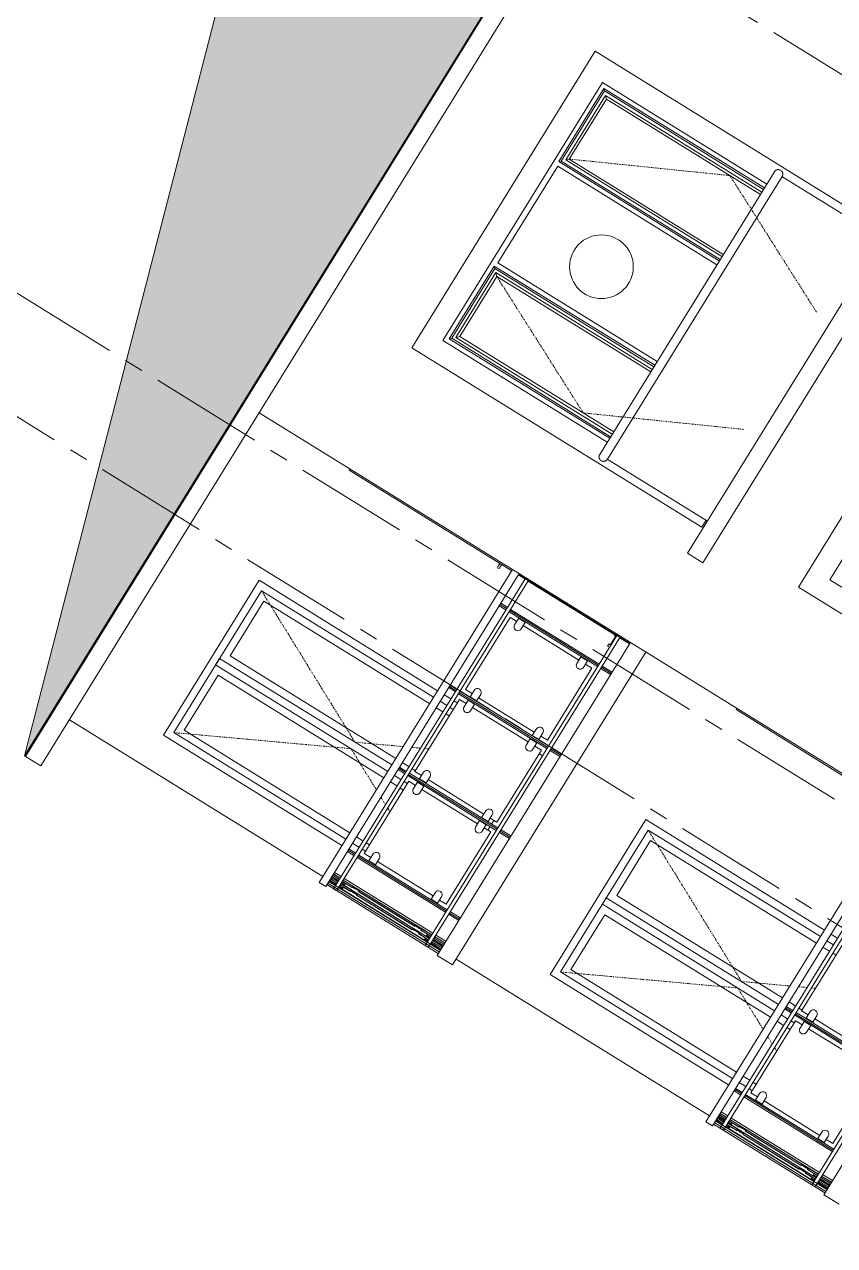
# Model space of a CAD drawing. Header units: millimetres. Extents: x 1373 to 40779, y 1939 to 6439.
# Drawn here: x 2714.4 to 2848.1, y 3296.5 to 3497.8 of the extents above; entities that cross this region are included whole.
import ezdxf

# ---------------------------------------------------------------- set-up
doc = ezdxf.new("R2010")
doc.units = ezdxf.units.MM
doc.linetypes.add('Center', pattern=[3, 1.2, -0.6, 0.6, -0.6])
doc.linetypes.add('IMPORT-CENTER2', pattern=[112.5, 75, -12.5, 12.5, -12.5])
for name, color, linetype, lineweight in [('A-DOOR', 31, 'Continuous', 18), ('A-DOOR-FRAM', 31, 'Continuous', 18), ('A-FLOR', 192, 'Continuous', 30), ('A-FLOR-HRAL', 11, 'Continuous', 18), ('A-GLAZ', 151, 'Continuous', 18), ('A-ROOF', 132, 'Continuous', 18), ('A-ROOF-PATT', 132, 'Continuous', 18), ('A-WALL', 20, 'Continuous', 9), ('HESAPLAMALAR', 2, 'Continuous', 30), ('S-GRID', 252, 'IMPORT-CENTER2', 5)]:
    doc.layers.add(name, color=color, linetype=linetype, lineweight=lineweight)
doc.layers.add('Çember', color=7, linetype='Continuous')

# ---------------------------------------------------------------- blocks, each defined once
blk = doc.blocks.new('_MB_KAPI_CAMLI_B - _m_kapı_90_camlı-2079224-ÖN GÖRÜNÜŞ')
at = {"layer": 'A-DOOR'}
for p, q in [((1027.19, 500), (1027.19, 501.22)), ((1028.69, 500.7), (1027.19, 500.7)), ((1027.19, 498.78), (1027.19, 500)), ((1027.19, 499.3), (1028.69, 499.3)), ((1027.92, 410.17), (1027.92, 410.81)), ((1036.09, 411.5), (1034.09, 411.5)), ((1034.09, 411.5), (1034.09, 410.18)), ((1036.09, 411.5), (1036.09, 410.18)), ((1034.09, 410.5), (1028.34, 410.5)), ((1028.34, 410.5), (1028.34, 410.24))]:
    blk.add_line(p, q, dxfattribs=at)
at = {"layer": 'A-DOOR', "flags": 128}
for points in [[(1029.69, 500.7), (1029.69, 500.7), (1029.68, 500.7), (1029.68, 500.7), (1029.67, 500.7), (1029.67, 500.7), (1029.66, 500.7), (1029.65, 500.7), (1029.64, 500.7), (1029.62, 500.7), (1029.61, 500.7), (1029.59, 500.7), (1029.57, 500.7), (1029.55, 500.7), (1029.53, 500.7), (1029.51, 500.7), (1029.49, 500.7), (1029.46, 500.7), (1029.44, 500.7), (1029.41, 500.7), (1029.38, 500.7), (1029.35, 500.7), (1029.32, 500.7), (1029.29, 500.7), (1029.26, 500.7), (1029.23, 500.7), (1029.19, 500.7), (1029.16, 500.7), (1029.12, 500.7), (1029.09, 500.7), (1029.05, 500.7), (1029.01, 500.7), (1028.97, 500.7), (1028.94, 500.7), (1028.9, 500.7), (1028.86, 500.7), (1028.82, 500.7), (1028.78, 500.7), (1028.74, 500.7), (1028.7, 500.7), (1028.69, 500.7)], [(1028.69, 499.3), (1028.73, 499.3), (1028.77, 499.3), (1028.81, 499.3), (1028.85, 499.3), (1028.89, 499.3), (1028.92, 499.3), (1028.96, 499.3), (1029, 499.3), (1029.04, 499.3), (1029.08, 499.3), (1029.11, 499.3), (1029.15, 499.3), (1029.18, 499.3), (1029.22, 499.3), (1029.25, 499.3), (1029.28, 499.3), (1029.32, 499.3), (1029.35, 499.3), (1029.38, 499.3), (1029.4, 499.3), (1029.43, 499.3), (1029.46, 499.3), (1029.48, 499.3), (1029.51, 499.3), (1029.53, 499.3), (1029.55, 499.3), (1029.57, 499.3), (1029.59, 499.3), (1029.6, 499.3), (1029.62, 499.3), (1029.63, 499.3), (1029.64, 499.3), (1029.66, 499.3), (1029.66, 499.3), (1029.67, 499.3), (1029.68, 499.3), (1029.68, 499.3), (1029.69, 499.3), (1029.69, 499.3)], [(1027.06, 411.74), (1027.13, 411.7), (1027.2, 411.66), (1027.27, 411.62), (1027.33, 411.57), (1027.39, 411.52), (1027.45, 411.46), (1027.51, 411.41), (1027.56, 411.35), (1027.62, 411.29), (1027.67, 411.23), (1027.71, 411.16), (1027.76, 411.1), (1027.8, 411.03), (1027.84, 410.96), (1027.88, 410.89), (1027.91, 410.82), (1027.92, 410.81)], [(1027.92, 410.81), (1027.93, 410.79), (1027.94, 410.77), (1027.95, 410.75), (1027.96, 410.73), (1027.97, 410.72), (1027.98, 410.7), (1027.99, 410.68), (1028.01, 410.67), (1028.02, 410.65), (1028.04, 410.64), (1028.05, 410.62), (1028.07, 410.61), (1028.08, 410.6), (1028.1, 410.59), (1028.12, 410.57), (1028.14, 410.56), (1028.16, 410.55), (1028.17, 410.54), (1028.19, 410.54), (1028.21, 410.53), (1028.23, 410.52), (1028.25, 410.52), (1028.27, 410.51), (1028.29, 410.51), (1028.31, 410.5), (1028.33, 410.5), (1028.34, 410.5)]]:
    blk.add_lwpolyline(points, dxfattribs=at)
at = {"layer": 'A-DOOR'}
for start, end in [(60, 105), (255, 300), (0, 30), (330, 0)]:
    blk.add_arc((1029.69, 500), 0.7, start, end, dxfattribs=at)
at = {"layer": 'A-DOOR-FRAM'}
for p, q in [((1027.09, 617.5), (1026.09, 617.5)), ((1027.09, 617.5), (1027.09, 491.44)), ((1027.09, 486.36), (1027.09, 481.28)), ((1027.09, 478.74), (1027.09, 410.16)), ((1027.09, 407.62), (1027.09, 400))]:
    blk.add_line(p, q, dxfattribs=at)
blk = doc.blocks.new('_MB_KAPI_CAMLI_B - _m_kapı_90_camlı-V59-ÖN GÖRÜNÜŞ')
at = {"layer": 'A-DOOR'}
for p, q in [((1027.19, 1100), (1027.19, 1101.22)), ((1028.69, 1100.7), (1027.19, 1100.7)), ((1027.19, 1098.78), (1027.19, 1100)), ((1027.19, 1099.3), (1028.69, 1099.3)), ((1027.92, 1010.17), (1027.92, 1010.81)), ((1034.09, 1010.5), (1028.34, 1010.5)), ((1028.34, 1010.5), (1028.34, 1010.24)), ((1036.09, 1011.5), (1034.09, 1011.5)), ((1034.09, 1011.5), (1034.09, 1010.18)), ((1036.09, 1011.5), (1036.09, 1010.18))]:
    blk.add_line(p, q, dxfattribs=at)
at = {"layer": 'A-DOOR', "flags": 128}
for points in [[(1029.69, 1100.7), (1029.69, 1100.7), (1029.68, 1100.7), (1029.68, 1100.7), (1029.67, 1100.7), (1029.67, 1100.7), (1029.66, 1100.7), (1029.65, 1100.7), (1029.64, 1100.7), (1029.62, 1100.7), (1029.61, 1100.7), (1029.59, 1100.7), (1029.57, 1100.7), (1029.55, 1100.7), (1029.53, 1100.7), (1029.51, 1100.7), (1029.49, 1100.7), (1029.46, 1100.7), (1029.44, 1100.7), (1029.41, 1100.7), (1029.38, 1100.7), (1029.35, 1100.7), (1029.32, 1100.7), (1029.29, 1100.7), (1029.26, 1100.7), (1029.23, 1100.7), (1029.19, 1100.7), (1029.16, 1100.7), (1029.12, 1100.7), (1029.09, 1100.7), (1029.05, 1100.7), (1029.01, 1100.7), (1028.97, 1100.7), (1028.94, 1100.7), (1028.9, 1100.7), (1028.86, 1100.7), (1028.82, 1100.7), (1028.78, 1100.7), (1028.74, 1100.7), (1028.7, 1100.7), (1028.69, 1100.7)], [(1028.69, 1099.3), (1028.73, 1099.3), (1028.77, 1099.3), (1028.81, 1099.3), (1028.85, 1099.3), (1028.89, 1099.3), (1028.92, 1099.3), (1028.96, 1099.3), (1029, 1099.3), (1029.04, 1099.3), (1029.08, 1099.3), (1029.11, 1099.3), (1029.15, 1099.3), (1029.18, 1099.3), (1029.22, 1099.3), (1029.25, 1099.3), (1029.28, 1099.3), (1029.32, 1099.3), (1029.35, 1099.3), (1029.38, 1099.3), (1029.4, 1099.3), (1029.43, 1099.3), (1029.46, 1099.3), (1029.48, 1099.3), (1029.51, 1099.3), (1029.53, 1099.3), (1029.55, 1099.3), (1029.57, 1099.3), (1029.59, 1099.3), (1029.6, 1099.3), (1029.62, 1099.3), (1029.63, 1099.3), (1029.64, 1099.3), (1029.66, 1099.3), (1029.66, 1099.3), (1029.67, 1099.3), (1029.68, 1099.3), (1029.68, 1099.3), (1029.69, 1099.3), (1029.69, 1099.3)], [(1027.06, 1011.74), (1027.13, 1011.7), (1027.2, 1011.66), (1027.27, 1011.62), (1027.33, 1011.57), (1027.39, 1011.52), (1027.45, 1011.46), (1027.51, 1011.41), (1027.56, 1011.35), (1027.62, 1011.29), (1027.67, 1011.23), (1027.71, 1011.16), (1027.76, 1011.1), (1027.8, 1011.03), (1027.84, 1010.96), (1027.88, 1010.89), (1027.91, 1010.82), (1027.92, 1010.81)], [(1027.92, 1010.81), (1027.93, 1010.79), (1027.94, 1010.77), (1027.95, 1010.75), (1027.96, 1010.73), (1027.97, 1010.72), (1027.98, 1010.7), (1027.99, 1010.68), (1028.01, 1010.67), (1028.02, 1010.65), (1028.04, 1010.64), (1028.05, 1010.62), (1028.07, 1010.61), (1028.08, 1010.6), (1028.1, 1010.59), (1028.12, 1010.57), (1028.14, 1010.56), (1028.16, 1010.55), (1028.17, 1010.54), (1028.19, 1010.54), (1028.21, 1010.53), (1028.23, 1010.52), (1028.25, 1010.52), (1028.27, 1010.51), (1028.29, 1010.51), (1028.31, 1010.5), (1028.33, 1010.5), (1028.34, 1010.5)]]:
    blk.add_lwpolyline(points, dxfattribs=at)
at = {"layer": 'A-DOOR'}
for start, end in [(60, 105), (255, 300), (0, 30), (330, 0)]:
    blk.add_arc((1029.69, 1100), 0.7, start, end, dxfattribs=at)
at = {"layer": 'A-DOOR-FRAM'}
for p, q in [((1027.09, 1217.5), (1026.09, 1217.5)), ((1027.09, 1217.5), (1027.09, 1091.44)), ((1027.09, 1086.36), (1027.09, 1081.39)), ((1027.09, 1078.74), (1027.09, 1010.16)), ((1027.09, 1007.62), (1027.09, 1000))]:
    blk.add_line(p, q, dxfattribs=at)
blk = doc.blocks.new('A$C06b003cd')
at = {"layer": 'A-ROOF-PATT'}
h = blk.add_hatch(dxfattribs=at)
h.set_pattern_fill('FP_27', color=256, style=0, pattern_type=2)
h.set_pattern_definition([(0, (1730.065, 2669.767), (64.77, 9.419), [15.24, -12.7, 17.78, -7.62, -33.02]), (0, (1730.065, 2669.767), (64.77, 9.419), [-53.34, 22.86, -10.16]), (0, (1745.305, 2670.159), (64.77, 9.419), [12.7, -48.26, 10.16, -15.24]), (0, (1775.785, 2669.178), (64.77, 9.419), [7.62, -78.74]), (90, (1730.065, 2669.767), (-21.59, 9.419), [9.026, -28.649]), (90, (1745.305, 2669.767), (-21.59, 9.419), [8.83, -28.845]), (90, (1758.005, 2669.767), (-21.59, 9.419), [8.241, -29.434]), (90, (1775.785, 2669.178), (-21.59, 9.419), [9.026, -28.649]), (90, (1783.405, 2669.178), (-21.59, 9.419), [9.026, -28.649]), (90, (1806.265, 2669.767), (-21.59, 9.419), [8.634, -29.041])])
h.paths.add_polyline_path([(2305.94, 2384.67), (3029.99, 2384.67), (2058.64, 2686.84), (1775, 2684.84), (1515.99, 2684.01), (594.7, 2384.67), (2207, 2384.67)])
at = {"layer": 'A-FLOR', "color": 1, "lineweight": 20}
for p, q in [((2756.15, 2084.05), (2998.66, 2084.05)), ((2998.66, 2084.05), (2998.66, 2072.05)), ((2998.66, 2072.05), (2756.15, 2072.05)), ((2756.15, 1784.05), (2998.66, 1784.05)), ((2998.66, 1784.05), (2998.66, 1772.05))]:
    blk.add_line(p, q, dxfattribs=at)
at = {"layer": 'A-FLOR-HRAL'}
for p, q in [((2756.15, 2175.49), (2998.66, 2175.49)), ((2998.66, 2175.49), (2998.66, 2170.41)), ((2756.15, 2170.41), (2998.66, 2170.41)), ((2756.88, 2084.05), (2756.88, 2170.41)), ((2779.13, 2165.44), (2779.13, 2170.41)), ((2781.03, 2170.41), (2781.03, 2165.44)), ((2842.63, 2165.44), (2842.63, 2170.41)), ((2844.53, 2170.41), (2844.53, 2165.44)), ((2906.13, 2165.44), (2906.13, 2170.41)), ((2908.03, 2170.41), (2908.03, 2165.44)), ((2969.63, 2165.44), (2969.63, 2170.41)), ((2971.53, 2170.41), (2971.53, 2165.44)), ((2987.75, 2165.44), (2987.75, 2170.41)), ((2989.01, 2165.44), (2989.01, 2170.41)), ((2989.09, 2165.44), (2989.09, 2170.41)), ((2991, 2165.44), (2991, 2170.41)), ((2991.55, 2165.44), (2991.55, 2170.41)), ((2991.77, 2165.44), (2991.77, 2170.41)), ((2991.85, 2165.44), (2991.85, 2170.41)), ((2993.76, 2165.44), (2993.76, 2170.41)), ((2994.53, 2165.44), (2994.53, 2170.41)), ((2994.61, 2165.44), (2994.61, 2170.41)), ((2994.73, 2170.41), (2994.73, 2084.05)), ((2996.06, 2084.05), (2996.06, 2170.41)), ((2997.27, 2084.05), (2997.27, 2170.41)), ((2756.15, 2165.33), (2997.33, 2165.33)), ((2756.15, 2162.79), (2997.33, 2162.79)), ((2779.13, 2094.21), (2779.13, 2162.79)), ((2781.03, 2162.79), (2781.03, 2094.21)), ((2839.77, 2160.25), (2783.89, 2160.25)), ((2783.89, 2160.25), (2783.89, 2155.17)), ((2839.77, 2155.17), (2839.77, 2160.25)), ((2842.63, 2094.21), (2842.63, 2162.79)), ((2844.53, 2162.79), (2844.53, 2094.21)), ((2903.27, 2160.25), (2847.39, 2160.25)), ((2847.39, 2160.25), (2847.39, 2155.17)), ((2903.27, 2155.17), (2903.27, 2160.25)), ((2906.13, 2094.21), (2906.13, 2162.79)), ((2908.03, 2162.79), (2908.03, 2094.21)), ((2966.77, 2160.25), (2910.89, 2160.25)), ((2910.89, 2160.25), (2910.89, 2155.17)), ((2966.77, 2155.17), (2966.77, 2160.25)), ((2969.63, 2094.21), (2969.63, 2162.79)), ((2971.53, 2162.79), (2971.53, 2094.21)), ((2987.75, 2094.21), (2987.75, 2162.79)), ((2989.01, 2094.21), (2989.01, 2162.79)), ((2989.09, 2094.21), (2989.09, 2162.79)), ((2990.17, 2160.25), (2990.17, 2155.17)), ((2991.77, 2160.25), (2990.17, 2160.25)), ((2991, 2160.25), (2991, 2162.79)), ((2991.55, 2160.25), (2991.55, 2162.79)), ((2991.77, 2094.21), (2991.77, 2162.79)), ((2991.85, 2094.21), (2991.85, 2162.79)), ((2992.93, 2160.25), (2992.93, 2155.17)), ((2994.53, 2160.25), (2992.93, 2160.25)), ((2993.76, 2160.25), (2993.76, 2162.79)), ((2994.53, 2094.21), (2994.53, 2162.79)), ((2994.61, 2094.21), (2994.61, 2162.79)), ((2997.33, 2165.33), (2997.33, 2162.79)), ((2786.43, 2155.17), (2781.35, 2155.17)), ((2781.35, 2155.17), (2781.35, 2150.09)), ((2781.35, 2150.09), (2786.43, 2150.09)), ((2783.89, 2150.09), (2783.89, 2106.91)), ((2842.31, 2155.17), (2837.23, 2155.17)), ((2837.23, 2150.09), (2842.31, 2150.09)), ((2839.77, 2106.91), (2839.77, 2150.09)), ((2842.31, 2150.09), (2842.31, 2155.17)), ((2849.93, 2155.17), (2844.85, 2155.17)), ((2844.85, 2155.17), (2844.85, 2150.09)), ((2844.85, 2150.09), (2849.93, 2150.09)), ((2847.39, 2150.09), (2847.39, 2106.91)), ((2905.81, 2155.17), (2900.73, 2155.17)), ((2900.73, 2150.09), (2905.81, 2150.09)), ((2903.27, 2106.91), (2903.27, 2150.09)), ((2905.81, 2150.09), (2905.81, 2155.17)), ((2913.43, 2155.17), (2908.35, 2155.17)), ((2908.35, 2155.17), (2908.35, 2150.09)), ((2908.35, 2150.09), (2913.43, 2150.09)), ((2910.89, 2150.09), (2910.89, 2106.91)), ((2969.31, 2155.17), (2964.23, 2155.17)), ((2964.23, 2150.09), (2969.31, 2150.09)), ((2966.77, 2106.91), (2966.77, 2150.09)), ((2969.31, 2150.09), (2969.31, 2155.17)), ((2989.65, 2155.17), (2989.42, 2155.17)), ((2989.42, 2155.17), (2989.42, 2150.09)), ((2989.42, 2150.09), (2989.65, 2150.09)), ((2990.39, 2155.17), (2989.65, 2155.17)), ((2989.65, 2150.09), (2990.39, 2150.09)), ((2990.17, 2150.09), (2990.17, 2106.91)), ((2992.41, 2155.17), (2992.19, 2155.17)), ((2992.19, 2155.17), (2992.19, 2150.09)), ((2992.19, 2150.09), (2992.41, 2150.09)), ((2993.15, 2155.17), (2992.41, 2155.17)), ((2992.41, 2150.09), (2993.15, 2150.09)), ((2992.93, 2150.09), (2992.93, 2106.91)), ((2786.43, 2106.91), (2781.35, 2106.91)), ((2781.35, 2106.91), (2781.35, 2101.83)), ((2781.35, 2101.83), (2786.43, 2101.83)), ((2783.89, 2101.83), (2783.89, 2096.75)), ((2842.31, 2106.91), (2837.23, 2106.91)), ((2837.23, 2101.83), (2842.31, 2101.83)), ((2839.77, 2096.75), (2839.77, 2101.83)), ((2842.31, 2101.83), (2842.31, 2106.91)), ((2849.93, 2106.91), (2844.85, 2106.91)), ((2844.85, 2106.91), (2844.85, 2101.83)), ((2844.85, 2101.83), (2849.93, 2101.83)), ((2847.39, 2101.83), (2847.39, 2096.75)), ((2905.81, 2106.91), (2900.73, 2106.91)), ((2900.73, 2101.83), (2905.81, 2101.83)), ((2903.27, 2096.75), (2903.27, 2101.83)), ((2905.81, 2101.83), (2905.81, 2106.91)), ((2913.43, 2106.91), (2908.35, 2106.91)), ((2908.35, 2106.91), (2908.35, 2101.83)), ((2908.35, 2101.83), (2913.43, 2101.83)), ((2910.89, 2101.83), (2910.89, 2096.75)), ((2969.31, 2106.91), (2964.23, 2106.91)), ((2964.23, 2101.83), (2969.31, 2101.83)), ((2966.77, 2096.75), (2966.77, 2101.83)), ((2969.31, 2101.83), (2969.31, 2106.91)), ((2989.65, 2106.91), (2989.42, 2106.91)), ((2989.42, 2106.91), (2989.42, 2101.83)), ((2989.42, 2101.83), (2989.65, 2101.83)), ((2990.39, 2106.91), (2989.65, 2106.91)), ((2989.65, 2101.83), (2990.39, 2101.83)), ((2990.17, 2101.83), (2990.17, 2096.75)), ((2992.41, 2106.91), (2992.19, 2106.91)), ((2992.19, 2106.91), (2992.19, 2101.83)), ((2992.19, 2101.83), (2992.41, 2101.83)), ((2993.15, 2106.91), (2992.41, 2106.91)), ((2992.41, 2101.83), (2993.15, 2101.83)), ((2992.93, 2101.83), (2992.93, 2096.75)), ((2756.15, 2094.21), (2997.33, 2094.21)), ((2783.89, 2096.75), (2839.77, 2096.75)), ((2847.39, 2096.75), (2903.27, 2096.75)), ((2910.89, 2096.75), (2966.77, 2096.75)), ((2990.17, 2096.75), (2991.77, 2096.75)), ((2991, 2094.21), (2991, 2096.75)), ((2991.55, 2094.21), (2991.55, 2096.75)), ((2992.93, 2096.75), (2994.53, 2096.75)), ((2993.76, 2094.21), (2993.76, 2096.75)), ((2997.33, 2094.21), (2997.33, 2091.67)), ((2756.15, 2091.67), (2997.33, 2091.67)), ((2779.13, 2084.05), (2779.13, 2091.67)), ((2781.03, 2091.67), (2781.03, 2084.05)), ((2842.63, 2084.05), (2842.63, 2091.67)), ((2844.53, 2091.67), (2844.53, 2084.05)), ((2906.13, 2084.05), (2906.13, 2091.67)), ((2908.03, 2091.67), (2908.03, 2084.05)), ((2969.63, 2084.05), (2969.63, 2091.67)), ((2971.53, 2091.67), (2971.53, 2084.05)), ((2987.75, 2084.05), (2987.75, 2091.67)), ((2989.01, 2084.05), (2989.01, 2091.67)), ((2989.09, 2084.05), (2989.09, 2091.67)), ((2991, 2084.05), (2991, 2091.67)), ((2991.55, 2084.05), (2991.55, 2091.67)), ((2991.77, 2084.05), (2991.77, 2091.67)), ((2991.85, 2084.05), (2991.85, 2091.67)), ((2993.76, 2084.05), (2993.76, 2091.67)), ((2994.53, 2084.05), (2994.53, 2091.67)), ((2994.61, 2084.05), (2994.61, 2091.67)), ((2756.15, 1875.49), (2998.66, 1875.49)), ((2756.15, 1870.41), (2998.66, 1870.41)), ((2906.13, 1865.33), (2906.13, 1870.41)), ((2908.03, 1870.41), (2908.03, 1865.33)), ((2969.63, 1865.33), (2969.63, 1870.41)), ((2971.53, 1870.41), (2971.53, 1865.33)), ((2987.75, 1865.33), (2987.75, 1870.41)), ((2989.01, 1865.33), (2989.01, 1870.41)), ((2989.09, 1865.33), (2989.09, 1870.41)), ((2991, 1865.33), (2991, 1870.41)), ((2991.55, 1865.33), (2991.55, 1870.41)), ((2991.77, 1865.33), (2991.77, 1870.41)), ((2991.85, 1865.33), (2991.85, 1870.41)), ((2993.76, 1865.33), (2993.76, 1870.41)), ((2994.53, 1865.33), (2994.53, 1870.41)), ((2994.61, 1865.33), (2994.61, 1870.41)), ((2994.73, 1870.41), (2994.73, 1784.05)), ((2996.06, 1784.05), (2996.06, 1870.41)), ((2997.27, 1784.05), (2997.27, 1870.41)), ((2998.66, 1875.49), (2998.66, 1870.41)), ((2756.15, 1865.33), (2997.33, 1865.33)), ((2756.15, 1862.79), (2997.33, 1862.79)), ((2903.27, 1860.25), (2847.39, 1860.25)), ((2903.27, 1855.17), (2903.27, 1860.25)), ((2906.13, 1794.21), (2906.13, 1862.79)), ((2908.03, 1862.79), (2908.03, 1794.21)), ((2966.77, 1860.25), (2910.89, 1860.25)), ((2910.89, 1860.25), (2910.89, 1855.17)), ((2966.77, 1855.17), (2966.77, 1860.25)), ((2969.63, 1794.21), (2969.63, 1862.79)), ((2971.53, 1862.79), (2971.53, 1794.21)), ((2987.75, 1794.21), (2987.75, 1862.79)), ((2989.01, 1794.21), (2989.01, 1862.79)), ((2989.09, 1794.21), (2989.09, 1862.79)), ((2990.17, 1860.25), (2990.17, 1855.17)), ((2991.77, 1860.25), (2990.17, 1860.25)), ((2991, 1860.25), (2991, 1862.79)), ((2991.55, 1860.25), (2991.55, 1862.79)), ((2991.77, 1794.21), (2991.77, 1862.79)), ((2991.85, 1794.21), (2991.85, 1862.79)), ((2992.93, 1860.25), (2992.93, 1855.17)), ((2994.53, 1860.25), (2992.93, 1860.25)), ((2993.76, 1860.25), (2993.76, 1862.79)), ((2994.53, 1794.21), (2994.53, 1862.79)), ((2994.61, 1794.21), (2994.61, 1862.79)), ((2997.33, 1865.33), (2997.33, 1862.79)), ((2905.81, 1855.17), (2900.73, 1855.17)), ((2905.81, 1850.09), (2905.81, 1855.17)), ((2913.43, 1855.17), (2908.35, 1855.17)), ((2908.35, 1855.17), (2908.35, 1850.09)), ((2969.31, 1855.17), (2964.23, 1855.17)), ((2969.31, 1850.09), (2969.31, 1855.17)), ((2989.65, 1855.17), (2989.42, 1855.17)), ((2989.42, 1855.17), (2989.42, 1850.09)), ((2990.39, 1855.17), (2989.65, 1855.17)), ((2992.41, 1855.17), (2992.19, 1855.17)), ((2992.19, 1855.17), (2992.19, 1850.09)), ((2993.15, 1855.17), (2992.41, 1855.17)), ((2900.73, 1850.09), (2905.81, 1850.09)), ((2903.27, 1806.91), (2903.27, 1850.09)), ((2908.35, 1850.09), (2913.43, 1850.09)), ((2910.89, 1850.09), (2910.89, 1806.91)), ((2964.23, 1850.09), (2969.31, 1850.09)), ((2966.77, 1806.91), (2966.77, 1850.09)), ((2989.42, 1850.09), (2989.65, 1850.09)), ((2989.65, 1850.09), (2990.39, 1850.09)), ((2990.17, 1850.09), (2990.17, 1806.91)), ((2992.19, 1850.09), (2992.41, 1850.09)), ((2992.41, 1850.09), (2993.15, 1850.09)), ((2992.93, 1850.09), (2992.93, 1806.91)), ((2969.31, 1806.91), (2964.23, 1806.91)), ((2969.31, 1801.83), (2969.31, 1806.91)), ((2989.65, 1806.91), (2989.42, 1806.91)), ((2989.42, 1806.91), (2989.42, 1801.83)), ((2990.39, 1806.91), (2989.65, 1806.91)), ((2992.41, 1806.91), (2992.19, 1806.91)), ((2992.19, 1806.91), (2992.19, 1801.83)), ((2993.15, 1806.91), (2992.41, 1806.91)), ((2910.89, 1796.75), (2966.77, 1796.75)), ((2964.23, 1801.83), (2969.31, 1801.83)), ((2966.77, 1796.75), (2966.77, 1801.83)), ((2989.42, 1801.83), (2989.65, 1801.83)), ((2989.65, 1801.83), (2990.39, 1801.83)), ((2990.17, 1801.83), (2990.17, 1796.75)), ((2990.17, 1796.75), (2991.77, 1796.75)), ((2991, 1794.21), (2991, 1796.75)), ((2991.55, 1794.21), (2991.55, 1796.75)), ((2992.19, 1801.83), (2992.41, 1801.83)), ((2992.41, 1801.83), (2993.15, 1801.83)), ((2992.93, 1801.83), (2992.93, 1796.75)), ((2992.93, 1796.75), (2994.53, 1796.75)), ((2993.76, 1794.21), (2993.76, 1796.75)), ((2756.15, 1794.21), (2997.33, 1794.21)), ((2756.15, 1791.67), (2997.33, 1791.67)), ((2987.75, 1784.05), (2987.75, 1791.67)), ((2989.01, 1784.05), (2989.01, 1791.67)), ((2989.09, 1784.05), (2989.09, 1791.67)), ((2991, 1784.05), (2991, 1791.67)), ((2991.55, 1784.05), (2991.55, 1791.67)), ((2991.77, 1784.05), (2991.77, 1791.67)), ((2991.85, 1784.05), (2991.85, 1791.67)), ((2993.76, 1784.05), (2993.76, 1791.67)), ((2994.53, 1784.05), (2994.53, 1791.67)), ((2994.61, 1784.05), (2994.61, 1791.67)), ((2997.33, 1794.21), (2997.33, 1791.67))]:
    blk.add_line(p, q, dxfattribs=at)
at = {"layer": 'A-FLOR-HRAL', "linetype": 'Continuous'}
for p, q in [((2780.08, 2165.39), (2780.08, 2170.41)), ((2843.58, 2165.39), (2843.58, 2170.41)), ((2907.08, 2165.39), (2907.08, 2170.41)), ((2970.58, 2165.39), (2970.58, 2170.41)), ((2990.04, 2165.33), (2990.04, 2170.41)), ((2992.81, 2165.33), (2992.81, 2170.41)), ((2780.08, 2094.21), (2780.08, 2162.79)), ((2843.58, 2094.21), (2843.58, 2162.79)), ((2907.08, 2094.21), (2907.08, 2162.79)), ((2970.58, 2094.21), (2970.58, 2162.79)), ((2990.04, 2155.17), (2990.04, 2162.79)), ((2991.81, 2165.39), (2991.81, 2165.44)), ((2992.81, 2155.17), (2992.81, 2162.79)), ((2990.04, 2106.91), (2990.04, 2150.09)), ((2992.81, 2106.91), (2992.81, 2150.09)), ((2990.04, 2094.21), (2990.04, 2101.83)), ((2992.81, 2094.21), (2992.81, 2101.83)), ((2989.05, 2094.21), (2989.05, 2101.12)), ((2994.57, 2094.21), (2994.57, 2095.47)), ((2780.08, 2084.05), (2780.08, 2091.67)), ((2843.58, 2084.05), (2843.58, 2091.67)), ((2907.08, 2084.05), (2907.08, 2091.67)), ((2970.58, 2084.05), (2970.58, 2091.67)), ((2990.04, 2084.05), (2990.04, 2091.67)), ((2992.81, 2084.06), (2992.81, 2091.67)), ((2989.05, 2084.05), (2989.05, 2084.23)), ((2994.57, 2084.05), (2994.57, 2084.6)), ((2907.08, 1865.33), (2907.08, 1870.41)), ((2970.58, 1865.33), (2970.58, 1870.41)), ((2990.04, 1865.33), (2990.04, 1870.41)), ((2992.81, 1865.33), (2992.81, 1870.41)), ((2907.08, 1794.21), (2907.08, 1862.79)), ((2970.58, 1794.21), (2970.58, 1862.79)), ((2990.04, 1855.17), (2990.04, 1862.79)), ((2991.81, 1865.33), (2991.81, 1867.86)), ((2992.81, 1855.17), (2992.81, 1862.79)), ((2990.04, 1806.91), (2990.04, 1850.09)), ((2992.81, 1806.91), (2992.81, 1850.09)), ((2989.05, 1794.21), (2989.05, 1800.33)), ((2990.04, 1794.21), (2990.04, 1801.83)), ((2992.81, 1794.21), (2992.81, 1801.83)), ((2990.04, 1784.05), (2990.04, 1791.67)), ((2992.81, 1784.06), (2992.81, 1791.67)), ((2994.57, 1794.21), (2994.57, 1795.47)), ((2989.05, 1784.05), (2989.05, 1784.23))]:
    blk.add_line(p, q, dxfattribs=at)
at = {"layer": 'A-FLOR-HRAL'}
for centre, start, end in [((2786.43, 2152.63), 270, 90), ((2837.23, 2152.63), 90, 270), ((2849.93, 2152.63), 270, 90), ((2900.73, 2152.63), 90, 270), ((2913.43, 2152.63), 270, 90), ((2964.23, 2152.63), 90, 270), ((2786.43, 2104.37), 270, 90), ((2837.23, 2104.37), 90, 270), ((2849.93, 2104.37), 270, 90), ((2900.73, 2104.37), 90, 270), ((2913.43, 2104.37), 270, 90), ((2964.23, 2104.37), 90, 270), ((2900.73, 1852.63), 90, 270), ((2913.43, 1852.63), 270, 90), ((2964.23, 1852.63), 90, 270), ((2964.23, 1804.37), 90, 270)]:
    blk.add_arc(centre, 2.54, start, end, dxfattribs=at)
for centre, start_param, end_param in [((2989.65, 2152.63), 3.141593, 6.283185), ((2991.85, 2152.63), 0.851761, 2.231964), ((2992.41, 2152.63), 3.141593, 6.283185), ((2994.61, 2152.63), 0.851761, 2.231964), ((2989.65, 2104.37), 3.141593, 6.283185), ((2991.85, 2104.37), 0.851761, 2.289831), ((2992.41, 2104.37), 3.141593, 6.283185), ((2994.61, 2104.37), 0.851761, 2.289831), ((2989.65, 1852.63), 3.141593, 6.283185), ((2991.85, 1852.63), 0.851761, 2.289831), ((2992.41, 1852.63), 3.141593, 6.283185), ((2994.61, 1852.63), 0.851761, 2.289831), ((2989.65, 1804.37), 3.141593, 6.283185), ((2991.85, 1804.37), 0.851761, 2.289831), ((2992.41, 1804.37), 3.141593, 6.283185), ((2994.61, 1804.37), 0.851761, 2.289831)]:
    blk.add_ellipse(centre, major_axis=(0, 2.54), ratio=0.043477, start_param=start_param, end_param=end_param, dxfattribs=at)
at = {"layer": 'A-GLAZ'}
for p, q in [((2666.78, 2309.05), (2436.78, 2309.05)), ((2436.78, 2309.05), (2436.78, 2084.05)), ((2666.78, 2084.05), (2666.78, 2309.05)), ((2855.15, 2309.05), (2965.15, 2309.05)), ((2855.15, 2309.05), (2855.15, 2175.49)), ((2860.15, 2304.05), (2902.65, 2304.05)), ((2860.15, 2304.05), (2860.15, 2175.49)), ((2902.65, 2175.49), (2902.65, 2304.05)), ((2912.65, 2309.05), (2907.65, 2309.05)), ((2907.65, 2175.49), (2907.65, 2309.05)), ((2912.65, 2309.05), (2912.65, 2175.49)), ((2917.65, 2304.05), (2960.15, 2304.05)), ((2917.65, 2304.05), (2917.65, 2175.49)), ((2960.15, 2175.49), (2960.15, 2304.05)), ((2965.15, 2175.49), (2965.15, 2309.05)), ((2451.78, 2166.58), (2451.78, 2294.05)), ((2451.78, 2294.05), (2651.78, 2294.05)), ((2454.78, 2166.57), (2454.78, 2291.05)), ((2455.86, 2289.97), (2454.78, 2291.05)), ((2454.78, 2291.05), (2511.28, 2291.05)), ((2455.86, 2166.57), (2455.86, 2289.97)), ((2510.21, 2289.97), (2455.86, 2289.97)), ((2459.78, 2286.05), (2458.04, 2287.79)), ((2458.04, 2287.79), (2458.04, 2166.57)), ((2508.03, 2287.79), (2458.04, 2287.79)), ((2508.03, 2287.79), (2506.28, 2286.05)), ((2508.03, 2166.58), (2508.03, 2287.79)), ((2511.28, 2291.05), (2510.21, 2289.97)), ((2510.21, 2289.97), (2510.21, 2166.58)), ((2511.28, 2291.05), (2511.28, 2166.58)), ((2514.28, 2166.58), (2514.28, 2290.05)), ((2514.28, 2290.05), (2589.28, 2290.05)), ((2589.28, 2290.05), (2589.28, 2166.58)), ((2592.28, 2291.05), (2648.78, 2291.05)), ((2592.28, 2166.58), (2592.28, 2291.05)), ((2592.28, 2291.05), (2593.45, 2289.89)), ((2593.45, 2289.89), (2647.62, 2289.89)), ((2593.45, 2289.89), (2593.45, 2166.58)), ((2645.67, 2287.93), (2595.4, 2287.93)), ((2595.4, 2166.58), (2595.4, 2287.93)), ((2595.4, 2287.93), (2597.28, 2286.05)), ((2643.78, 2286.05), (2645.67, 2287.93)), ((2645.67, 2166.58), (2645.67, 2287.93)), ((2647.62, 2289.89), (2648.78, 2291.05)), ((2647.62, 2289.89), (2647.62, 2166.58)), ((2648.78, 2291.05), (2648.78, 2166.58)), ((2651.78, 2294.05), (2651.78, 2166.58)), ((2459.78, 2286.05), (2459.78, 2166.57)), ((2506.28, 2286.05), (2459.78, 2286.05)), ((2506.28, 2166.58), (2506.28, 2286.05)), ((2643.78, 2286.05), (2597.28, 2286.05)), ((2597.28, 2286.05), (2597.28, 2166.58)), ((2643.78, 2166.58), (2643.78, 2286.05)), ((2661.35, 2166.58), (2442.22, 2166.58)), ((2855.15, 2170.41), (2855.15, 2165.33)), ((2860.15, 2170.41), (2860.15, 2165.33)), ((2902.65, 2165.44), (2902.65, 2170.41)), ((2912.65, 2170.41), (2912.65, 2165.44)), ((2917.65, 2170.41), (2917.65, 2165.44)), ((2960.15, 2165.44), (2960.15, 2170.41)), ((2965.15, 2165.44), (2965.15, 2170.41)), ((2442.22, 2160.68), (2442.22, 2083.05)), ((2442.22, 2160.58), (2661.35, 2160.58)), ((2661.35, 2160.68), (2661.35, 2083.05)), ((2855.15, 2162.79), (2855.15, 2160.25)), ((2860.15, 2162.79), (2860.15, 2160.25)), ((2902.65, 2160.25), (2902.65, 2162.79)), ((2912.65, 2162.79), (2912.65, 2160.25)), ((2917.65, 2162.79), (2917.65, 2160.25)), ((2960.15, 2160.25), (2960.15, 2162.79)), ((2965.15, 2160.25), (2965.15, 2162.79)), ((2903.27, 2099.05), (2906.13, 2099.05)), ((2910.89, 2099.05), (2908.03, 2099.05)), ((2908.03, 2099.05), (2910.89, 2099.05)), ((2423.78, 2083.05), (2686.29, 2083.05)), ((2661.35, 2084.05), (2666.78, 2084.05)), ((2686.29, 2071.05), (2686.29, 2083.05)), ((2686.29, 2071.05), (2423.78, 2071.05)), ((2666.78, 2009.05), (2436.78, 2009.05)), ((2666.78, 1784.05), (2666.78, 2009.05)), ((2855.15, 2009.05), (2965.15, 2009.05)), ((2855.15, 2009.05), (2855.15, 1875.49)), ((2912.65, 2009.05), (2907.65, 2009.05)), ((2907.65, 1875.49), (2907.65, 2009.05)), ((2912.65, 2009.05), (2912.65, 1875.49)), ((2965.15, 1875.49), (2965.15, 2009.05)), ((2860.15, 2004.05), (2902.65, 2004.05)), ((2860.15, 2004.05), (2860.15, 1875.49)), ((2902.65, 1875.49), (2902.65, 2004.05)), ((2917.65, 2004.05), (2960.15, 2004.05)), ((2917.65, 2004.05), (2917.65, 1875.49)), ((2960.15, 1875.49), (2960.15, 2004.05)), ((2451.78, 1994.05), (2651.78, 1994.05)), ((2651.78, 1994.05), (2651.78, 1866.58)), ((2855.15, 1870.41), (2855.15, 1865.33)), ((2860.15, 1870.41), (2860.15, 1865.33)), ((2902.65, 1865.33), (2902.65, 1870.41)), ((2912.65, 1870.41), (2912.65, 1865.33)), ((2917.65, 1870.41), (2917.65, 1865.33)), ((2960.15, 1865.33), (2960.15, 1870.41)), ((2965.15, 1865.33), (2965.15, 1870.41)), ((2860.15, 1862.79), (2860.15, 1860.25)), ((2902.65, 1860.25), (2902.65, 1862.79)), ((2912.65, 1862.79), (2912.65, 1860.25)), ((2917.65, 1862.79), (2917.65, 1860.25)), ((2960.15, 1860.25), (2960.15, 1862.79)), ((2965.15, 1860.25), (2965.15, 1862.79))]:
    blk.add_line(p, q, dxfattribs=at)
at = {"layer": 'A-GLAZ', "linetype": 'Center'}
for p, q in [((2855.15, 2309.05), (2907.65, 2204.05)), ((2965.15, 2309.05), (2912.65, 2204.05)), ((2506.28, 2286.05), (2459.78, 2190.2)), ((2597.28, 2286.05), (2643.78, 2190.2)), ((2907.65, 2204.05), (2893.37, 2175.49)), ((2912.65, 2204.05), (2926.93, 2175.49)), ((2506.28, 2094.35), (2459.78, 2190.2)), ((2597.28, 2094.35), (2643.78, 2190.2)), ((2890.83, 2170.41), (2888.35, 2165.44)), ((2929.47, 2170.41), (2931.95, 2165.44)), ((2887.02, 2162.79), (2885.75, 2160.25)), ((2933.28, 2162.79), (2934.55, 2160.25)), ((2855.15, 2009.05), (2907.65, 1904.05)), ((2965.15, 2009.05), (2912.65, 1904.05)), ((2907.65, 1904.05), (2893.37, 1875.49)), ((2912.65, 1904.05), (2926.93, 1875.49)), ((2890.83, 1870.41), (2888.29, 1865.33)), ((2929.47, 1870.41), (2932.01, 1865.33)), ((2887.02, 1862.79), (2885.75, 1860.25)), ((2933.28, 1862.79), (2934.55, 1860.25))]:
    blk.add_line(p, q, dxfattribs=at)
at = {"layer": 'A-GLAZ'}
for points, knots in [([(2442.22, 2166.58), (2442.15, 2166.58), (2442.02, 2166.58), (2441.82, 2166.56), (2441.63, 2166.52), (2441.44, 2166.48), (2441.25, 2166.42), (2441.07, 2166.35), (2440.89, 2166.27), (2440.71, 2166.18), (2440.55, 2166.08), (2440.33, 2165.92), (2440.14, 2165.75), (2439.96, 2165.56), (2439.79, 2165.36), (2439.61, 2165.08), (2439.44, 2164.73), (2439.27, 2164.23), (2439.22, 2163.84), (2439.22, 2163.58)], [0.5, 0.5, 0.5, 0.5, 0.5208333, 0.5416667, 0.5625, 0.5833333, 0.6041667, 0.625, 0.6458333, 0.6666667, 0.6875, 0.7083333, 0.75, 0.7708333, 0.7916667, 0.8333333, 0.875, 0.9166667, 1, 1, 1, 1]), ([(2661.35, 2166.58), (2661.42, 2166.58), (2661.55, 2166.58), (2661.74, 2166.56), (2661.94, 2166.52), (2662.13, 2166.48), (2662.32, 2166.42), (2662.5, 2166.35), (2662.68, 2166.27), (2662.85, 2166.18), (2663.02, 2166.08), (2663.23, 2165.92), (2663.43, 2165.75), (2663.61, 2165.56), (2663.78, 2165.36), (2663.96, 2165.08), (2664.13, 2164.73), (2664.3, 2164.23), (2664.35, 2163.84), (2664.35, 2163.58)], [0.5, 0.5, 0.5, 0.5, 0.5208333, 0.5416667, 0.5625, 0.5833333, 0.6041667, 0.625, 0.6458333, 0.6666667, 0.6875, 0.7083333, 0.75, 0.7708333, 0.7916667, 0.8333333, 0.875, 0.9166667, 1, 1, 1, 1]), ([(2439.22, 2163.58), (2439.22, 2163.32), (2439.27, 2162.93), (2439.44, 2162.43), (2439.61, 2162.08), (2439.79, 2161.8), (2439.96, 2161.6), (2440.14, 2161.41), (2440.38, 2161.19), (2440.66, 2161.01), (2440.89, 2160.89), (2441.07, 2160.81), (2441.25, 2160.74), (2441.44, 2160.68), (2441.63, 2160.64), (2441.82, 2160.6), (2442.02, 2160.58), (2442.15, 2160.58), (2442.22, 2160.58)], [0, 0, 0, 0, 0.0833333, 0.125, 0.1666667, 0.2083333, 0.2291667, 0.25, 0.2916667, 0.3333333, 0.3541667, 0.375, 0.3958333, 0.4166667, 0.4375, 0.4583333, 0.4791667, 0.5, 0.5, 0.5, 0.5]), ([(2664.35, 2163.58), (2664.35, 2163.32), (2664.3, 2162.93), (2664.13, 2162.43), (2663.96, 2162.08), (2663.78, 2161.8), (2663.61, 2161.6), (2663.43, 2161.41), (2663.18, 2161.19), (2662.91, 2161.01), (2662.68, 2160.89), (2662.5, 2160.81), (2662.32, 2160.74), (2662.13, 2160.68), (2661.94, 2160.64), (2661.74, 2160.6), (2661.55, 2160.58), (2661.42, 2160.58), (2661.35, 2160.58)], [0, 0, 0, 0, 0.0833333, 0.125, 0.1666667, 0.2083333, 0.2291667, 0.25, 0.2916667, 0.3333333, 0.3541667, 0.375, 0.3958333, 0.4166667, 0.4375, 0.4583333, 0.4791667, 0.5, 0.5, 0.5, 0.5])]:
    blk.add_open_spline(points, degree=3, knots=knots, dxfattribs=at)
at = {"layer": 'A-ROOF'}
for p, q in [((2058.64, 2686.84), (3029.99, 2384.67)), ((594.7, 2384.67), (3029.99, 2384.67)), ((594.7, 2384.05), (3029.99, 2384.05)), ((3029.99, 2384.05), (3029.99, 2384.67)), ((3029.99, 2384.05), (3029.99, 2372.05)), ((3029.99, 2372.05), (594.7, 2372.05))]:
    blk.add_line(p, q, dxfattribs=at)
at = {"layer": 'A-WALL'}
for p, q in [((2756.15, 1184.05), (2756.15, 2372.05)), ((2994.15, 2175.49), (2994.15, 2372.05)), ((2850.15, 2175.49), (2850.15, 2314.05)), ((2850.15, 2314.05), (2970.15, 2314.05)), ((2970.15, 2314.05), (2970.15, 2175.49)), ((2850.15, 2165.33), (2850.15, 2170.41)), ((2994.15, 2165.44), (2994.15, 2170.41)), ((2850.15, 2160.25), (2850.15, 2162.79)), ((2994.15, 2160.25), (2994.15, 2162.79)), ((2850.15, 2094.21), (2850.15, 2096.75)), ((2994.15, 2094.21), (2994.15, 2096.75)), ((2994.15, 2084.05), (2994.15, 2091.67)), ((2994.15, 1875.49), (2994.15, 2072.05)), ((2850.15, 1875.49), (2850.15, 2014.05)), ((2850.15, 2014.05), (2970.15, 2014.05)), ((2970.15, 2014.05), (2970.15, 1875.49)), ((2850.15, 1865.33), (2850.15, 1870.41)), ((2994.15, 1865.33), (2994.15, 1870.41)), ((2994.15, 1860.25), (2994.15, 1862.79)), ((2994.15, 1794.21), (2994.15, 1796.75)), ((2994.15, 1784.05), (2994.15, 1791.67))]:
    blk.add_line(p, q, dxfattribs=at)
at = {"layer": 'S-GRID', "lineweight": 18}
for p, q in [((2364.42, 2.71), (2364.42, 2897.19)), ((2773.18, 2.71), (2773.18, 2897.19)), ((2842.4, 2.71), (2842.4, 2897.19))]:
    blk.add_line(p, q, dxfattribs=at)
at = {"layer": 'Çember', "color": 1, "linetype": 'Continuous', "lineweight": 5}
blk.add_circle((2555.49, 2230.67), 21.02, dxfattribs=at)
at = {"layer": 'A-DOOR'}
for name, p in [('_MB_KAPI_CAMLI_B - _m_kapı_90_camlı-V59-ÖN GÖRÜNÜŞ', (1730.06, 1084.05)), ('_MB_KAPI_CAMLI_B - _m_kapı_90_camlı-2079224-ÖN GÖRÜNÜŞ', (1730.06, 1384.05))]:
    blk.add_blockref(name, p, dxfattribs=at)

msp = doc.modelspace()

# ---------------------------------------------------------------- block references
at = {"layer": 'HESAPLAMALAR', "color": 4, "xscale": -0.25, "yscale": 0.25, "zscale": 0.25, "rotation": 58.25914932388586}
msp.add_blockref('A$C06b003cd', (3619.98, 3707.76, 5059.08), dxfattribs=at)

doc.saveas('drawing.dxf')
